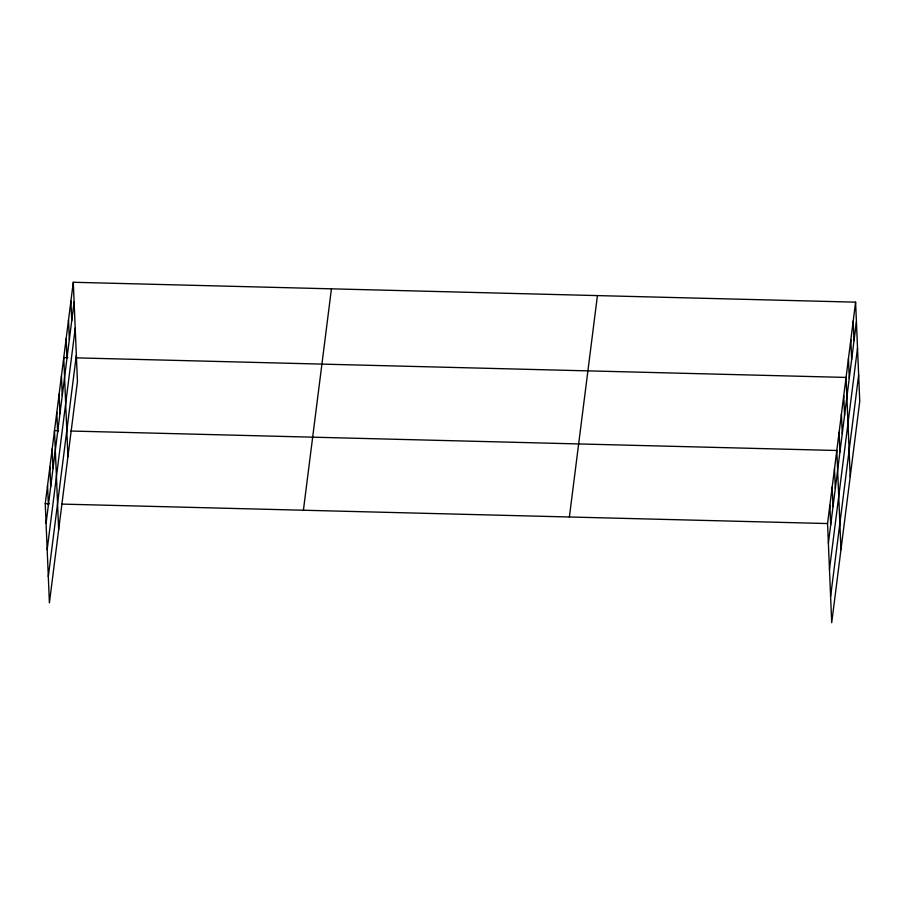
<?xml version="1.0" encoding="UTF-8"?>
<svg xmlns="http://www.w3.org/2000/svg" width="905" height="905" viewBox="0 0 905 905"><rect width="100%" height="100%" fill="white"/><g stroke="black" fill="none" stroke-linecap="round" stroke-linejoin="round"><path stroke-width="1.36" d="M73.294 282.27L77.445 381.446L49.402 602.843L45.25 503.678L73.294 282.27L855.598 302.157L859.75 401.322L831.706 622.731L827.555 523.554L855.598 302.157M46.076 523.339L74.108 301.942M47.173 549.573L75.217 328.176M48.304 576.609L76.348 355.201M303.413 510.239L331.445 288.831M569.392 516.993L597.436 295.596M828.38 543.226L856.413 321.818M829.478 569.46L857.521 348.063M830.609 596.497L858.653 375.089M67.852 357.656L63.757 357.554L67.909 456.72M76.054 357.86L846.062 377.43L850.214 476.607M58.599 430.712L54.504 430.61L58.655 529.787M70.895 431.029L836.808 450.498L840.96 549.663M45.25 503.678L49.345 503.78M61.642 504.085L827.555 523.554M853.211 320.97L854.037 340.642M850.824 339.794L851.65 359.455M848.449 358.618L849.263 378.279M843.743 395.7L844.569 415.361M841.435 413.958L842.261 433.631M839.116 432.228L839.942 451.889M834.489 468.756L835.315 488.429M832.181 487.026L833.007 506.687M829.874 505.295L830.688 524.957M70.907 301.094L71.733 320.755M68.52 319.906L69.346 339.579M66.144 338.73L66.959 358.391M61.438 375.813L62.264 395.485M59.13 394.082L59.956 413.743M56.811 412.341L57.637 432.013M52.185 448.88L53.01 468.541M49.877 467.138L50.703 486.811M47.558 485.408L48.384 505.069"/></g></svg>
